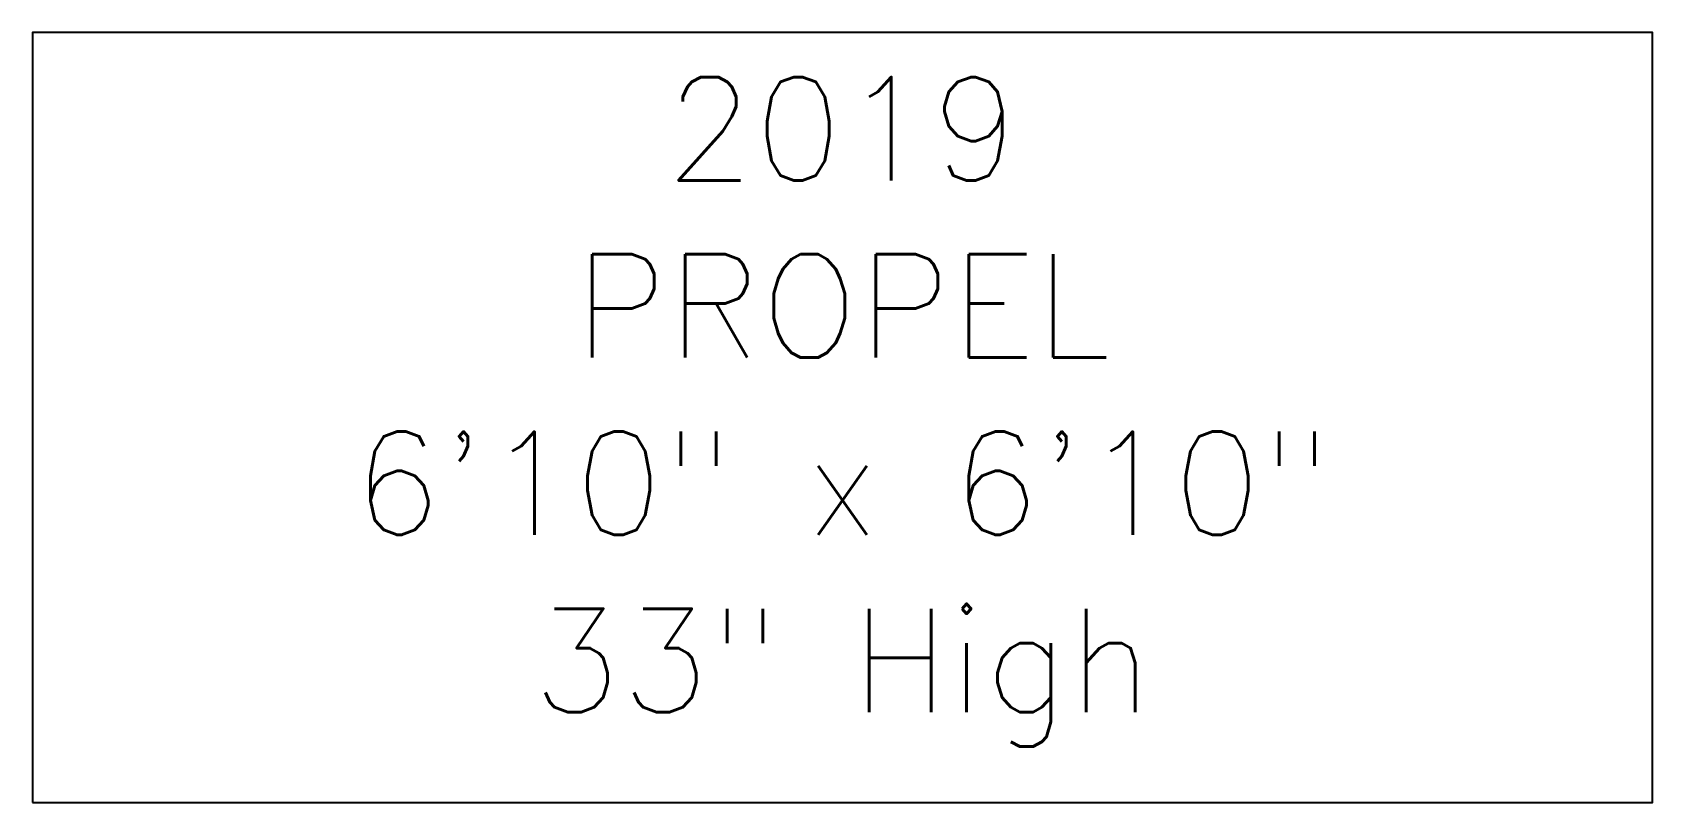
# Model space of a CAD drawing. Header units: inches. Extents: x -1 to 81, y -22 to 129.
# Drawn here: x 9.5 to 72.2, y 98.9 to 128.7 of the extents above; entities that cross this region are included whole.
import ezdxf
from ezdxf.enums import TextEntityAlignment as Align

# ---------------------------------------------------------------- set-up
doc = ezdxf.new("R2010")
doc.units = ezdxf.units.IN
doc.header["$MEASUREMENT"] = 0
doc.layers.add('DIM', color=3, linetype='Continuous')
doc.styles.add('SIMPLEX', font='simplex')

msp = doc.modelspace()

# ---------------------------------------------------------------- linework, layer by layer
at = {"layer": 'DIM', "color": 4}
msp.add_lwpolyline([(9.541, 98.871), (72.208, 98.871), (72.208, 128.669), (9.541, 128.669)], close=True, dxfattribs=at)

# ---------------------------------------------------------------- texts
at = {"layer": 'DIM', "style": 'SIMPLEX'}
for s, p in [('2019', (40.875, 122.943)), ('PROPEL', (40.875, 116.085)), ('6\'10" x 6\'10"', (40.875, 109.228)), ('33" High', (40.875, 102.371))]:
    msp.add_text(s, height=4, dxfattribs=at).set_placement(p, align=Align.CENTER)

doc.saveas('drawing.dxf')
